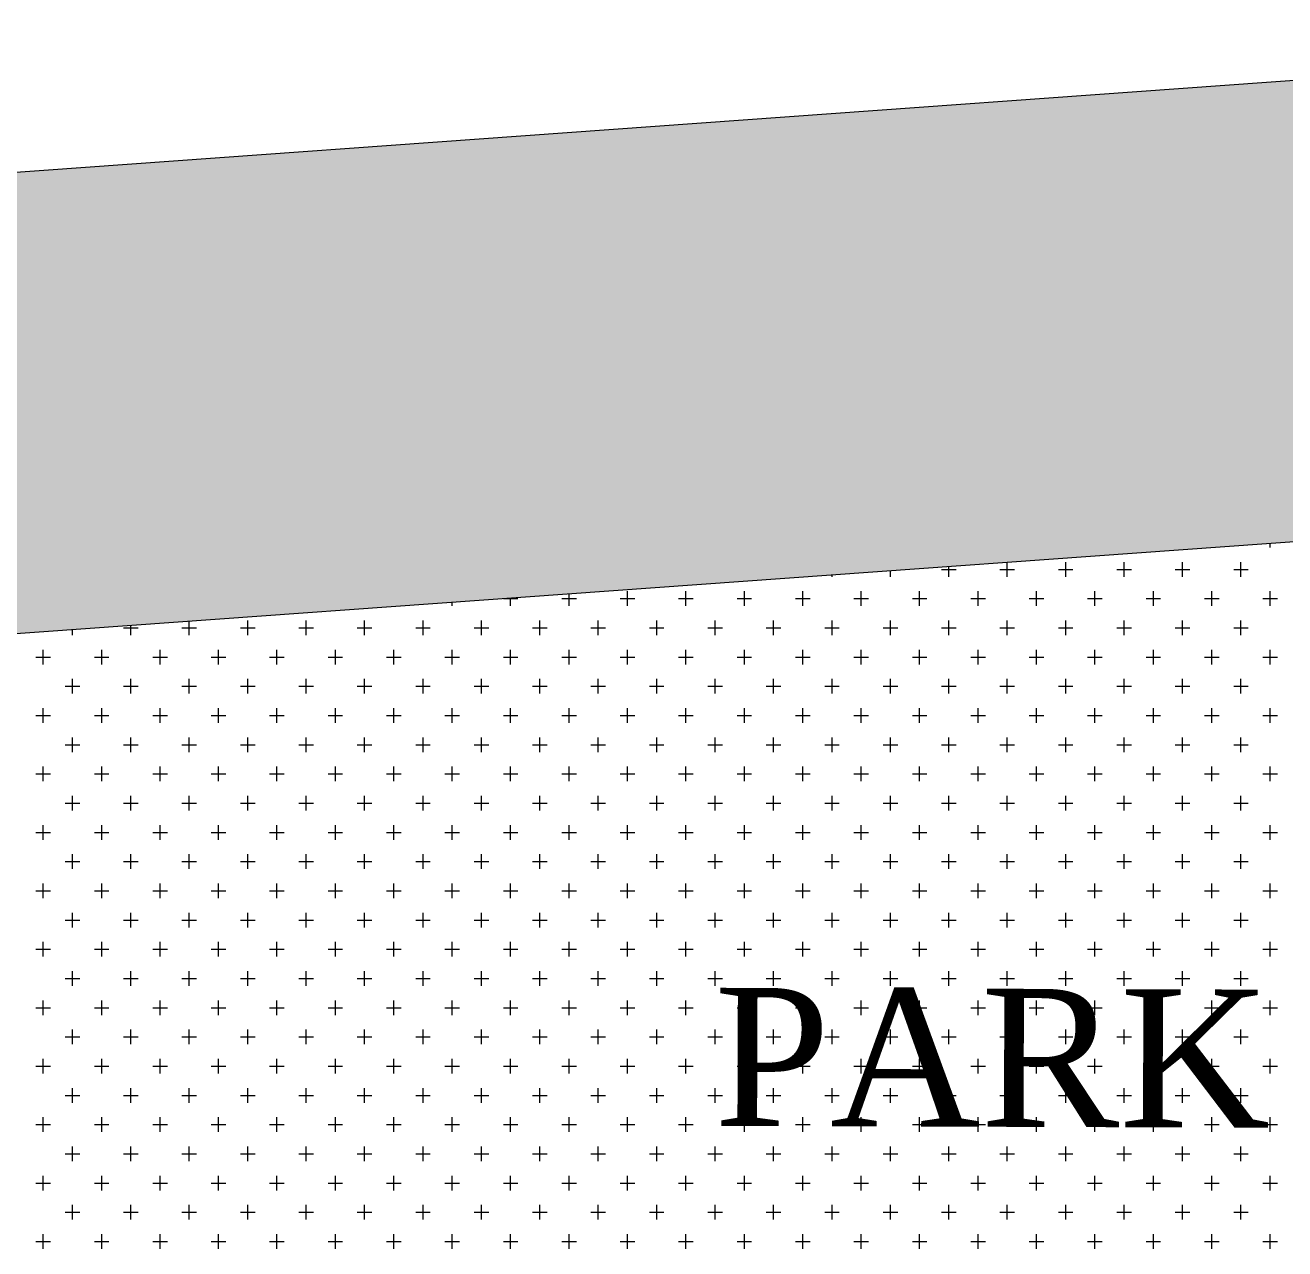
# Model space of a CAD drawing. Header units: metres. Extents: x 476631 to 477421, y 4483749 to 4484052.
# Drawn here: x 476880.32 to 476907.7, y 4483965.35 to 4483991.94 of the extents above; entities that cross this region are included whole.
import ezdxf

# ---------------------------------------------------------------- set-up
doc = ezdxf.new("R2010")
doc.units = ezdxf.units.M
for name, color, linetype, lineweight in [('M2', 1, 'Continuous', 25), ('PL_PARK', 97, 'Continuous', 0), ('serbest', 10, 'Continuous', 0), ('SM_SEMBOL', 18, 'Continuous', 0)]:
    doc.layers.add(name, color=color, linetype=linetype, lineweight=lineweight)
doc.styles.get("Standard").update_dxf_attribs({"font": 'TimesNewRoman.ttf'})

msp = doc.modelspace()

# ---------------------------------------------------------------- hatches: boundary and pattern name
at = {"layer": 'M2', "true_color": 0x636466}
h = msp.add_hatch(color=251, dxfattribs=at)
h.dxf.hatch_style = 1
h.paths.add_polyline_path([(476924.509, 4483991.935), (476872.495, 4483988.196), (476864.595, 4483987.628), (476861.765, 4483987.004), (476860.253, 4483986.28), (476859.233, 4483985.594), (476855.176, 4483982.488), (476865.312, 4483977.654), (476877.78, 4483978.55), (476925.226, 4483981.961)])

# ---------------------------------------------------------------- linework, layer by layer
at = {"layer": 'PL_PARK', "color": 3}
msp.add_line((476877.78, 4483978.55), (476925.226, 4483981.961), dxfattribs=at)
at = {"layer": 'PL_PARK', "color": 3, "linetype": 'Continuous'}
for p, q in [((476906.114, 4483980.586), (476906.114, 4483980.587)), ((476907.384, 4483980.586), (476907.384, 4483980.678)), ((476900.399, 4483979.951), (476900.399, 4483980.176)), ((476901.669, 4483979.951), (476901.669, 4483980.268)), ((476902.939, 4483979.951), (476902.939, 4483980.269)), ((476904.209, 4483979.951), (476904.209, 4483980.269)), ((476905.479, 4483979.951), (476905.479, 4483980.269)), ((476906.749, 4483979.951), (476906.749, 4483980.269)), ((476897.859, 4483979.951), (476897.859, 4483979.994)), ((476899.129, 4483979.951), (476899.129, 4483980.085)), ((476900.24, 4483980.11), (476900.557, 4483980.11)), ((476901.51, 4483980.11), (476901.827, 4483980.11)), ((476902.78, 4483980.11), (476903.097, 4483980.11)), ((476904.05, 4483980.11), (476904.367, 4483980.11)), ((476905.32, 4483980.11), (476905.637, 4483980.11)), ((476906.59, 4483980.11), (476906.907, 4483980.11)), ((476893.414, 4483979.316), (476893.414, 4483979.634)), ((476894.684, 4483979.316), (476894.684, 4483979.634)), ((476895.954, 4483979.316), (476895.954, 4483979.634)), ((476897.224, 4483979.316), (476897.224, 4483979.634)), ((476898.494, 4483979.316), (476898.494, 4483979.634)), ((476899.764, 4483979.316), (476899.764, 4483979.634)), ((476901.034, 4483979.316), (476901.034, 4483979.634)), ((476902.304, 4483979.316), (476902.304, 4483979.634)), ((476903.574, 4483979.316), (476903.574, 4483979.634)), ((476904.844, 4483979.316), (476904.844, 4483979.634)), ((476906.114, 4483979.316), (476906.114, 4483979.634)), ((476907.384, 4483979.316), (476907.384, 4483979.634)), ((476889.604, 4483979.316), (476889.604, 4483979.4)), ((476890.715, 4483979.475), (476891.032, 4483979.475)), ((476890.874, 4483979.316), (476890.874, 4483979.492)), ((476891.985, 4483979.475), (476892.302, 4483979.475)), ((476892.144, 4483979.316), (476892.144, 4483979.583)), ((476893.255, 4483979.475), (476893.572, 4483979.475)), ((476894.525, 4483979.475), (476894.842, 4483979.475)), ((476895.795, 4483979.475), (476896.112, 4483979.475)), ((476897.065, 4483979.475), (476897.382, 4483979.475)), ((476898.335, 4483979.475), (476898.652, 4483979.475)), ((476899.605, 4483979.475), (476899.922, 4483979.475)), ((476900.875, 4483979.475), (476901.192, 4483979.475)), ((476902.145, 4483979.475), (476902.462, 4483979.475)), ((476903.415, 4483979.475), (476903.732, 4483979.475)), ((476904.685, 4483979.475), (476905.002, 4483979.475)), ((476905.955, 4483979.475), (476906.272, 4483979.475)), ((476907.225, 4483979.475), (476907.542, 4483979.475)), ((476881.349, 4483978.681), (476881.349, 4483978.807)), ((476882.46, 4483978.84), (476882.777, 4483978.84)), ((476882.619, 4483978.681), (476882.619, 4483978.898)), ((476883.73, 4483978.84), (476884.047, 4483978.84)), ((476883.889, 4483978.681), (476883.889, 4483978.99)), ((476885, 4483978.84), (476885.317, 4483978.84)), ((476885.159, 4483978.681), (476885.159, 4483978.999)), ((476886.27, 4483978.84), (476886.587, 4483978.84)), ((476886.429, 4483978.681), (476886.429, 4483978.999)), ((476887.54, 4483978.84), (476887.857, 4483978.84)), ((476887.699, 4483978.681), (476887.699, 4483978.999)), ((476888.81, 4483978.84), (476889.127, 4483978.84)), ((476888.969, 4483978.681), (476888.969, 4483978.999)), ((476890.08, 4483978.84), (476890.397, 4483978.84)), ((476890.239, 4483978.681), (476890.239, 4483978.999)), ((476891.35, 4483978.84), (476891.667, 4483978.84)), ((476891.509, 4483978.681), (476891.509, 4483978.999)), ((476892.62, 4483978.84), (476892.937, 4483978.84)), ((476892.779, 4483978.681), (476892.779, 4483978.999)), ((476893.89, 4483978.84), (476894.207, 4483978.84)), ((476894.049, 4483978.681), (476894.049, 4483978.999)), ((476895.16, 4483978.84), (476895.477, 4483978.84)), ((476895.319, 4483978.681), (476895.319, 4483978.999)), ((476896.43, 4483978.84), (476896.747, 4483978.84)), ((476896.589, 4483978.681), (476896.589, 4483978.999)), ((476897.7, 4483978.84), (476898.017, 4483978.84)), ((476897.859, 4483978.681), (476897.859, 4483978.999)), ((476898.97, 4483978.84), (476899.287, 4483978.84)), ((476899.129, 4483978.681), (476899.129, 4483978.999)), ((476900.24, 4483978.84), (476900.557, 4483978.84)), ((476900.399, 4483978.681), (476900.399, 4483978.999)), ((476901.51, 4483978.84), (476901.827, 4483978.84)), ((476901.669, 4483978.681), (476901.669, 4483978.999)), ((476902.78, 4483978.84), (476903.097, 4483978.84)), ((476902.939, 4483978.681), (476902.939, 4483978.999)), ((476904.05, 4483978.84), (476904.367, 4483978.84)), ((476904.209, 4483978.681), (476904.209, 4483978.999)), ((476905.32, 4483978.84), (476905.637, 4483978.84)), ((476905.479, 4483978.681), (476905.479, 4483978.999)), ((476906.59, 4483978.84), (476906.907, 4483978.84)), ((476906.749, 4483978.681), (476906.749, 4483978.999)), ((476880.714, 4483978.046), (476880.714, 4483978.364)), ((476881.984, 4483978.046), (476881.984, 4483978.364)), ((476883.254, 4483978.046), (476883.254, 4483978.364)), ((476884.524, 4483978.046), (476884.524, 4483978.364)), ((476885.794, 4483978.046), (476885.794, 4483978.364)), ((476887.064, 4483978.046), (476887.064, 4483978.364)), ((476888.334, 4483978.046), (476888.334, 4483978.364)), ((476889.604, 4483978.046), (476889.604, 4483978.364)), ((476890.874, 4483978.046), (476890.874, 4483978.364)), ((476892.144, 4483978.046), (476892.144, 4483978.364)), ((476893.414, 4483978.046), (476893.414, 4483978.364)), ((476894.684, 4483978.046), (476894.684, 4483978.364)), ((476895.954, 4483978.046), (476895.954, 4483978.364)), ((476897.224, 4483978.046), (476897.224, 4483978.364)), ((476898.494, 4483978.046), (476898.494, 4483978.364)), ((476899.764, 4483978.046), (476899.764, 4483978.364)), ((476901.034, 4483978.046), (476901.034, 4483978.364)), ((476902.304, 4483978.046), (476902.304, 4483978.364)), ((476903.574, 4483978.046), (476903.574, 4483978.364)), ((476904.844, 4483978.046), (476904.844, 4483978.364)), ((476906.114, 4483978.046), (476906.114, 4483978.364)), ((476907.384, 4483978.046), (476907.384, 4483978.364)), ((476880.555, 4483978.205), (476880.872, 4483978.205)), ((476881.825, 4483978.205), (476882.142, 4483978.205)), ((476883.095, 4483978.205), (476883.412, 4483978.205)), ((476884.365, 4483978.205), (476884.682, 4483978.205)), ((476885.635, 4483978.205), (476885.952, 4483978.205)), ((476886.905, 4483978.205), (476887.222, 4483978.205)), ((476888.175, 4483978.205), (476888.492, 4483978.205)), ((476889.445, 4483978.205), (476889.763, 4483978.205)), ((476890.715, 4483978.205), (476891.032, 4483978.205)), ((476891.985, 4483978.205), (476892.302, 4483978.205)), ((476893.255, 4483978.205), (476893.572, 4483978.205)), ((476894.525, 4483978.205), (476894.842, 4483978.205)), ((476895.795, 4483978.205), (476896.112, 4483978.205)), ((476897.065, 4483978.205), (476897.382, 4483978.205)), ((476898.335, 4483978.205), (476898.652, 4483978.205)), ((476899.605, 4483978.205), (476899.922, 4483978.205)), ((476900.875, 4483978.205), (476901.192, 4483978.205)), ((476902.145, 4483978.205), (476902.462, 4483978.205)), ((476903.415, 4483978.205), (476903.732, 4483978.205)), ((476904.685, 4483978.205), (476905.002, 4483978.205)), ((476905.955, 4483978.205), (476906.272, 4483978.205)), ((476907.225, 4483978.205), (476907.542, 4483978.205)), ((476881.349, 4483977.411), (476881.349, 4483977.729)), ((476882.619, 4483977.411), (476882.619, 4483977.729)), ((476883.889, 4483977.411), (476883.889, 4483977.729)), ((476885.159, 4483977.411), (476885.159, 4483977.729)), ((476886.429, 4483977.411), (476886.429, 4483977.729)), ((476887.699, 4483977.411), (476887.699, 4483977.729)), ((476888.969, 4483977.411), (476888.969, 4483977.729)), ((476890.239, 4483977.411), (476890.239, 4483977.729)), ((476891.509, 4483977.411), (476891.509, 4483977.729)), ((476892.779, 4483977.411), (476892.779, 4483977.729)), ((476894.049, 4483977.411), (476894.049, 4483977.729)), ((476895.319, 4483977.411), (476895.319, 4483977.729)), ((476896.589, 4483977.411), (476896.589, 4483977.729)), ((476897.859, 4483977.411), (476897.859, 4483977.729)), ((476899.129, 4483977.411), (476899.129, 4483977.729)), ((476900.399, 4483977.411), (476900.399, 4483977.729)), ((476901.669, 4483977.411), (476901.669, 4483977.729)), ((476902.939, 4483977.411), (476902.939, 4483977.729)), ((476904.209, 4483977.411), (476904.209, 4483977.729)), ((476905.479, 4483977.411), (476905.479, 4483977.729)), ((476906.749, 4483977.411), (476906.749, 4483977.729)), ((476881.19, 4483977.57), (476881.507, 4483977.57)), ((476882.46, 4483977.57), (476882.777, 4483977.57)), ((476883.73, 4483977.57), (476884.047, 4483977.57)), ((476885, 4483977.57), (476885.317, 4483977.57)), ((476886.27, 4483977.57), (476886.587, 4483977.57)), ((476887.54, 4483977.57), (476887.857, 4483977.57)), ((476888.81, 4483977.57), (476889.127, 4483977.57)), ((476890.08, 4483977.57), (476890.397, 4483977.57)), ((476891.35, 4483977.57), (476891.667, 4483977.57)), ((476892.62, 4483977.57), (476892.937, 4483977.57)), ((476893.89, 4483977.57), (476894.207, 4483977.57)), ((476895.16, 4483977.57), (476895.477, 4483977.57)), ((476896.43, 4483977.57), (476896.747, 4483977.57)), ((476897.7, 4483977.57), (476898.017, 4483977.57)), ((476898.97, 4483977.57), (476899.287, 4483977.57)), ((476900.24, 4483977.57), (476900.557, 4483977.57)), ((476901.51, 4483977.57), (476901.827, 4483977.57)), ((476902.78, 4483977.57), (476903.097, 4483977.57)), ((476904.05, 4483977.57), (476904.367, 4483977.57)), ((476905.32, 4483977.57), (476905.637, 4483977.57)), ((476906.59, 4483977.57), (476906.907, 4483977.57)), ((476880.555, 4483976.935), (476880.872, 4483976.935)), ((476880.714, 4483976.776), (476880.714, 4483977.094)), ((476881.825, 4483976.935), (476882.142, 4483976.935)), ((476881.984, 4483976.776), (476881.984, 4483977.094)), ((476883.095, 4483976.935), (476883.412, 4483976.935)), ((476883.254, 4483976.776), (476883.254, 4483977.094)), ((476884.365, 4483976.935), (476884.682, 4483976.935)), ((476884.524, 4483976.776), (476884.524, 4483977.094)), ((476885.635, 4483976.935), (476885.952, 4483976.935)), ((476885.794, 4483976.776), (476885.794, 4483977.094)), ((476886.905, 4483976.935), (476887.222, 4483976.935)), ((476887.064, 4483976.776), (476887.064, 4483977.094)), ((476888.175, 4483976.935), (476888.492, 4483976.935)), ((476888.334, 4483976.776), (476888.334, 4483977.094)), ((476889.445, 4483976.935), (476889.763, 4483976.935)), ((476889.604, 4483976.776), (476889.604, 4483977.094)), ((476890.715, 4483976.935), (476891.032, 4483976.935)), ((476890.874, 4483976.776), (476890.874, 4483977.094)), ((476891.985, 4483976.935), (476892.302, 4483976.935)), ((476892.144, 4483976.776), (476892.144, 4483977.094)), ((476893.255, 4483976.935), (476893.572, 4483976.935)), ((476893.414, 4483976.776), (476893.414, 4483977.094)), ((476894.525, 4483976.935), (476894.842, 4483976.935)), ((476894.684, 4483976.776), (476894.684, 4483977.094)), ((476895.795, 4483976.935), (476896.112, 4483976.935)), ((476895.954, 4483976.776), (476895.954, 4483977.094)), ((476897.065, 4483976.935), (476897.382, 4483976.935)), ((476897.224, 4483976.776), (476897.224, 4483977.094)), ((476898.335, 4483976.935), (476898.652, 4483976.935)), ((476898.494, 4483976.776), (476898.494, 4483977.094)), ((476899.605, 4483976.935), (476899.922, 4483976.935)), ((476899.764, 4483976.776), (476899.764, 4483977.094)), ((476900.875, 4483976.935), (476901.192, 4483976.935)), ((476901.034, 4483976.776), (476901.034, 4483977.094)), ((476902.145, 4483976.935), (476902.462, 4483976.935)), ((476902.304, 4483976.776), (476902.304, 4483977.094)), ((476903.415, 4483976.935), (476903.732, 4483976.935)), ((476903.574, 4483976.776), (476903.574, 4483977.094)), ((476904.685, 4483976.935), (476905.002, 4483976.935)), ((476904.844, 4483976.776), (476904.844, 4483977.094)), ((476905.955, 4483976.935), (476906.272, 4483976.935)), ((476906.114, 4483976.776), (476906.114, 4483977.094)), ((476907.225, 4483976.935), (476907.542, 4483976.935)), ((476907.384, 4483976.776), (476907.384, 4483977.094)), ((476881.349, 4483976.141), (476881.349, 4483976.459)), ((476882.619, 4483976.141), (476882.619, 4483976.459)), ((476883.889, 4483976.141), (476883.889, 4483976.459)), ((476885.159, 4483976.141), (476885.159, 4483976.459)), ((476886.429, 4483976.141), (476886.429, 4483976.459)), ((476887.699, 4483976.141), (476887.699, 4483976.459)), ((476888.969, 4483976.141), (476888.969, 4483976.459)), ((476890.239, 4483976.141), (476890.239, 4483976.459)), ((476891.509, 4483976.141), (476891.509, 4483976.459)), ((476892.779, 4483976.141), (476892.779, 4483976.459)), ((476894.049, 4483976.141), (476894.049, 4483976.459)), ((476895.319, 4483976.141), (476895.319, 4483976.459)), ((476896.589, 4483976.141), (476896.589, 4483976.459)), ((476897.859, 4483976.141), (476897.859, 4483976.459)), ((476899.129, 4483976.141), (476899.129, 4483976.459)), ((476900.399, 4483976.141), (476900.399, 4483976.459)), ((476901.669, 4483976.141), (476901.669, 4483976.459)), ((476902.939, 4483976.141), (476902.939, 4483976.459)), ((476904.209, 4483976.141), (476904.209, 4483976.459)), ((476905.479, 4483976.141), (476905.479, 4483976.459)), ((476906.749, 4483976.141), (476906.749, 4483976.459)), ((476881.19, 4483976.3), (476881.507, 4483976.3)), ((476882.46, 4483976.3), (476882.777, 4483976.3)), ((476883.73, 4483976.3), (476884.047, 4483976.3)), ((476885, 4483976.3), (476885.317, 4483976.3)), ((476886.27, 4483976.3), (476886.587, 4483976.3)), ((476887.54, 4483976.3), (476887.857, 4483976.3)), ((476888.81, 4483976.3), (476889.127, 4483976.3)), ((476890.08, 4483976.3), (476890.397, 4483976.3)), ((476891.35, 4483976.3), (476891.667, 4483976.3)), ((476892.62, 4483976.3), (476892.937, 4483976.3)), ((476893.89, 4483976.3), (476894.207, 4483976.3)), ((476895.16, 4483976.3), (476895.477, 4483976.3)), ((476896.43, 4483976.3), (476896.747, 4483976.3)), ((476897.7, 4483976.3), (476898.017, 4483976.3)), ((476898.97, 4483976.3), (476899.287, 4483976.3)), ((476900.24, 4483976.3), (476900.557, 4483976.3)), ((476901.51, 4483976.3), (476901.827, 4483976.3)), ((476902.78, 4483976.3), (476903.097, 4483976.3)), ((476904.05, 4483976.3), (476904.367, 4483976.3)), ((476905.32, 4483976.3), (476905.637, 4483976.3)), ((476906.59, 4483976.3), (476906.907, 4483976.3)), ((476880.714, 4483975.506), (476880.714, 4483975.824)), ((476881.984, 4483975.506), (476881.984, 4483975.824)), ((476883.254, 4483975.506), (476883.254, 4483975.824)), ((476884.524, 4483975.506), (476884.524, 4483975.824)), ((476885.794, 4483975.506), (476885.794, 4483975.824)), ((476887.064, 4483975.506), (476887.064, 4483975.824)), ((476888.334, 4483975.506), (476888.334, 4483975.824)), ((476889.604, 4483975.506), (476889.604, 4483975.824)), ((476890.874, 4483975.506), (476890.874, 4483975.824)), ((476892.144, 4483975.506), (476892.144, 4483975.824)), ((476893.414, 4483975.506), (476893.414, 4483975.824)), ((476894.684, 4483975.506), (476894.684, 4483975.824)), ((476895.954, 4483975.506), (476895.954, 4483975.824)), ((476897.224, 4483975.506), (476897.224, 4483975.824)), ((476898.494, 4483975.506), (476898.494, 4483975.824)), ((476899.764, 4483975.506), (476899.764, 4483975.824)), ((476901.034, 4483975.506), (476901.034, 4483975.824)), ((476902.304, 4483975.506), (476902.304, 4483975.824)), ((476903.574, 4483975.506), (476903.574, 4483975.824)), ((476904.844, 4483975.506), (476904.844, 4483975.824)), ((476906.114, 4483975.506), (476906.114, 4483975.824)), ((476907.384, 4483975.506), (476907.384, 4483975.824)), ((476880.555, 4483975.665), (476880.872, 4483975.665)), ((476881.825, 4483975.665), (476882.142, 4483975.665)), ((476883.095, 4483975.665), (476883.412, 4483975.665)), ((476884.365, 4483975.665), (476884.682, 4483975.665)), ((476885.635, 4483975.665), (476885.952, 4483975.665)), ((476886.905, 4483975.665), (476887.222, 4483975.665)), ((476888.175, 4483975.665), (476888.492, 4483975.665)), ((476889.445, 4483975.665), (476889.763, 4483975.665)), ((476890.715, 4483975.665), (476891.032, 4483975.665)), ((476891.985, 4483975.665), (476892.302, 4483975.665)), ((476893.255, 4483975.665), (476893.572, 4483975.665)), ((476894.525, 4483975.665), (476894.842, 4483975.665)), ((476895.795, 4483975.665), (476896.112, 4483975.665)), ((476897.065, 4483975.665), (476897.382, 4483975.665)), ((476898.335, 4483975.665), (476898.652, 4483975.665)), ((476899.605, 4483975.665), (476899.922, 4483975.665)), ((476900.875, 4483975.665), (476901.192, 4483975.665)), ((476902.145, 4483975.665), (476902.462, 4483975.665)), ((476903.415, 4483975.665), (476903.732, 4483975.665)), ((476904.685, 4483975.665), (476905.002, 4483975.665)), ((476905.955, 4483975.665), (476906.272, 4483975.665)), ((476907.225, 4483975.665), (476907.542, 4483975.665)), ((476881.19, 4483975.03), (476881.507, 4483975.03)), ((476881.349, 4483974.871), (476881.349, 4483975.189)), ((476882.46, 4483975.03), (476882.777, 4483975.03)), ((476882.619, 4483974.871), (476882.619, 4483975.189)), ((476883.73, 4483975.03), (476884.047, 4483975.03)), ((476883.889, 4483974.871), (476883.889, 4483975.189)), ((476885, 4483975.03), (476885.317, 4483975.03)), ((476885.159, 4483974.871), (476885.159, 4483975.189)), ((476886.27, 4483975.03), (476886.587, 4483975.03)), ((476886.429, 4483974.871), (476886.429, 4483975.189)), ((476887.54, 4483975.03), (476887.857, 4483975.03)), ((476887.699, 4483974.871), (476887.699, 4483975.189)), ((476888.81, 4483975.03), (476889.127, 4483975.03)), ((476888.969, 4483974.871), (476888.969, 4483975.189)), ((476890.08, 4483975.03), (476890.397, 4483975.03)), ((476890.239, 4483974.871), (476890.239, 4483975.189)), ((476891.35, 4483975.03), (476891.667, 4483975.03)), ((476891.509, 4483974.871), (476891.509, 4483975.189)), ((476892.62, 4483975.03), (476892.937, 4483975.03)), ((476892.779, 4483974.871), (476892.779, 4483975.189)), ((476893.89, 4483975.03), (476894.207, 4483975.03)), ((476894.049, 4483974.871), (476894.049, 4483975.189)), ((476895.16, 4483975.03), (476895.477, 4483975.03)), ((476895.319, 4483974.871), (476895.319, 4483975.189)), ((476896.43, 4483975.03), (476896.747, 4483975.03)), ((476896.589, 4483974.871), (476896.589, 4483975.189)), ((476897.7, 4483975.03), (476898.017, 4483975.03)), ((476897.859, 4483974.871), (476897.859, 4483975.189)), ((476898.97, 4483975.03), (476899.287, 4483975.03)), ((476899.129, 4483974.871), (476899.129, 4483975.189)), ((476900.24, 4483975.03), (476900.557, 4483975.03)), ((476900.399, 4483974.871), (476900.399, 4483975.189)), ((476901.51, 4483975.03), (476901.827, 4483975.03)), ((476901.669, 4483974.871), (476901.669, 4483975.189)), ((476902.78, 4483975.03), (476903.097, 4483975.03)), ((476902.939, 4483974.871), (476902.939, 4483975.189)), ((476904.05, 4483975.03), (476904.367, 4483975.03)), ((476904.209, 4483974.871), (476904.209, 4483975.189)), ((476905.32, 4483975.03), (476905.637, 4483975.03)), ((476905.479, 4483974.871), (476905.479, 4483975.189)), ((476906.59, 4483975.03), (476906.907, 4483975.03)), ((476906.749, 4483974.871), (476906.749, 4483975.189)), ((476880.555, 4483974.395), (476880.872, 4483974.395)), ((476880.714, 4483974.236), (476880.714, 4483974.554)), ((476881.825, 4483974.395), (476882.142, 4483974.395)), ((476881.984, 4483974.236), (476881.984, 4483974.554)), ((476883.095, 4483974.395), (476883.412, 4483974.395)), ((476883.254, 4483974.236), (476883.254, 4483974.554)), ((476884.365, 4483974.395), (476884.682, 4483974.395)), ((476884.524, 4483974.236), (476884.524, 4483974.554)), ((476885.635, 4483974.395), (476885.952, 4483974.395)), ((476885.794, 4483974.236), (476885.794, 4483974.554)), ((476886.905, 4483974.395), (476887.222, 4483974.395)), ((476887.064, 4483974.236), (476887.064, 4483974.554)), ((476888.175, 4483974.395), (476888.492, 4483974.395)), ((476888.334, 4483974.236), (476888.334, 4483974.554)), ((476889.445, 4483974.395), (476889.763, 4483974.395)), ((476889.604, 4483974.236), (476889.604, 4483974.554)), ((476890.715, 4483974.395), (476891.032, 4483974.395)), ((476890.874, 4483974.236), (476890.874, 4483974.554)), ((476891.985, 4483974.395), (476892.302, 4483974.395)), ((476892.144, 4483974.236), (476892.144, 4483974.554)), ((476893.255, 4483974.395), (476893.572, 4483974.395)), ((476893.414, 4483974.236), (476893.414, 4483974.554)), ((476894.525, 4483974.395), (476894.842, 4483974.395)), ((476894.684, 4483974.236), (476894.684, 4483974.554)), ((476895.795, 4483974.395), (476896.112, 4483974.395)), ((476895.954, 4483974.236), (476895.954, 4483974.554)), ((476897.065, 4483974.395), (476897.382, 4483974.395)), ((476897.224, 4483974.236), (476897.224, 4483974.554)), ((476898.335, 4483974.395), (476898.652, 4483974.395)), ((476898.494, 4483974.236), (476898.494, 4483974.554)), ((476899.605, 4483974.395), (476899.922, 4483974.395)), ((476899.764, 4483974.236), (476899.764, 4483974.554)), ((476900.875, 4483974.395), (476901.192, 4483974.395)), ((476901.034, 4483974.236), (476901.034, 4483974.554)), ((476902.145, 4483974.395), (476902.462, 4483974.395)), ((476902.304, 4483974.236), (476902.304, 4483974.554)), ((476903.415, 4483974.395), (476903.732, 4483974.395)), ((476903.574, 4483974.236), (476903.574, 4483974.554)), ((476904.685, 4483974.395), (476905.002, 4483974.395)), ((476904.844, 4483974.236), (476904.844, 4483974.554)), ((476905.955, 4483974.395), (476906.272, 4483974.395)), ((476906.114, 4483974.236), (476906.114, 4483974.554)), ((476907.225, 4483974.395), (476907.542, 4483974.395)), ((476907.384, 4483974.236), (476907.384, 4483974.554)), ((476881.349, 4483973.601), (476881.349, 4483973.919)), ((476882.619, 4483973.601), (476882.619, 4483973.919)), ((476883.889, 4483973.601), (476883.889, 4483973.919)), ((476885.159, 4483973.601), (476885.159, 4483973.919)), ((476886.429, 4483973.601), (476886.429, 4483973.919)), ((476887.699, 4483973.601), (476887.699, 4483973.919)), ((476888.969, 4483973.601), (476888.969, 4483973.919)), ((476890.239, 4483973.601), (476890.239, 4483973.919)), ((476891.509, 4483973.601), (476891.509, 4483973.919)), ((476892.779, 4483973.601), (476892.779, 4483973.919)), ((476894.049, 4483973.601), (476894.049, 4483973.919)), ((476895.319, 4483973.601), (476895.319, 4483973.919)), ((476896.589, 4483973.601), (476896.589, 4483973.919)), ((476897.859, 4483973.601), (476897.859, 4483973.919)), ((476899.129, 4483973.601), (476899.129, 4483973.919)), ((476900.399, 4483973.601), (476900.399, 4483973.919)), ((476901.669, 4483973.601), (476901.669, 4483973.919)), ((476902.939, 4483973.601), (476902.939, 4483973.919)), ((476904.209, 4483973.601), (476904.209, 4483973.919)), ((476905.479, 4483973.601), (476905.479, 4483973.919)), ((476906.749, 4483973.601), (476906.749, 4483973.919)), ((476881.19, 4483973.76), (476881.507, 4483973.76)), ((476882.46, 4483973.76), (476882.777, 4483973.76)), ((476883.73, 4483973.76), (476884.047, 4483973.76)), ((476885, 4483973.76), (476885.317, 4483973.76)), ((476886.27, 4483973.76), (476886.587, 4483973.76)), ((476887.54, 4483973.76), (476887.857, 4483973.76)), ((476888.81, 4483973.76), (476889.127, 4483973.76)), ((476890.08, 4483973.76), (476890.397, 4483973.76)), ((476891.35, 4483973.76), (476891.667, 4483973.76)), ((476892.62, 4483973.76), (476892.937, 4483973.76)), ((476893.89, 4483973.76), (476894.207, 4483973.76)), ((476895.16, 4483973.76), (476895.477, 4483973.76)), ((476896.43, 4483973.76), (476896.747, 4483973.76)), ((476897.7, 4483973.76), (476898.017, 4483973.76)), ((476898.97, 4483973.76), (476899.287, 4483973.76)), ((476900.24, 4483973.76), (476900.557, 4483973.76)), ((476901.51, 4483973.76), (476901.827, 4483973.76)), ((476902.78, 4483973.76), (476903.097, 4483973.76)), ((476904.05, 4483973.76), (476904.367, 4483973.76)), ((476905.32, 4483973.76), (476905.637, 4483973.76)), ((476906.59, 4483973.76), (476906.907, 4483973.76)), ((476880.555, 4483973.125), (476880.872, 4483973.125)), ((476880.714, 4483972.966), (476880.714, 4483973.284)), ((476881.825, 4483973.125), (476882.142, 4483973.125)), ((476881.984, 4483972.966), (476881.984, 4483973.284)), ((476883.095, 4483973.125), (476883.412, 4483973.125)), ((476883.254, 4483972.966), (476883.254, 4483973.284)), ((476884.365, 4483973.125), (476884.682, 4483973.125)), ((476884.524, 4483972.966), (476884.524, 4483973.284)), ((476885.635, 4483973.125), (476885.952, 4483973.125)), ((476885.794, 4483972.966), (476885.794, 4483973.284)), ((476886.905, 4483973.125), (476887.222, 4483973.125)), ((476887.064, 4483972.966), (476887.064, 4483973.284)), ((476888.175, 4483973.125), (476888.492, 4483973.125)), ((476888.334, 4483972.966), (476888.334, 4483973.284)), ((476889.445, 4483973.125), (476889.763, 4483973.125)), ((476889.604, 4483972.966), (476889.604, 4483973.284)), ((476890.715, 4483973.125), (476891.032, 4483973.125)), ((476890.874, 4483972.966), (476890.874, 4483973.284)), ((476891.985, 4483973.125), (476892.302, 4483973.125)), ((476892.144, 4483972.966), (476892.144, 4483973.284)), ((476893.255, 4483973.125), (476893.572, 4483973.125)), ((476893.414, 4483972.966), (476893.414, 4483973.284)), ((476894.525, 4483973.125), (476894.842, 4483973.125)), ((476894.684, 4483972.966), (476894.684, 4483973.284)), ((476895.795, 4483973.125), (476896.112, 4483973.125)), ((476895.954, 4483972.966), (476895.954, 4483973.284)), ((476897.065, 4483973.125), (476897.382, 4483973.125)), ((476897.224, 4483972.966), (476897.224, 4483973.284)), ((476898.335, 4483973.125), (476898.652, 4483973.125)), ((476898.494, 4483972.966), (476898.494, 4483973.284)), ((476899.605, 4483973.125), (476899.922, 4483973.125)), ((476899.764, 4483972.966), (476899.764, 4483973.284)), ((476900.875, 4483973.125), (476901.192, 4483973.125)), ((476901.034, 4483972.966), (476901.034, 4483973.284)), ((476902.145, 4483973.125), (476902.462, 4483973.125)), ((476902.304, 4483972.966), (476902.304, 4483973.284)), ((476903.415, 4483973.125), (476903.732, 4483973.125)), ((476903.574, 4483972.966), (476903.574, 4483973.284)), ((476904.685, 4483973.125), (476905.002, 4483973.125)), ((476904.844, 4483972.966), (476904.844, 4483973.284)), ((476905.955, 4483973.125), (476906.272, 4483973.125)), ((476906.114, 4483972.966), (476906.114, 4483973.284)), ((476907.225, 4483973.125), (476907.542, 4483973.125)), ((476907.384, 4483972.966), (476907.384, 4483973.284)), ((476881.19, 4483972.49), (476881.507, 4483972.49)), ((476881.349, 4483972.331), (476881.349, 4483972.649)), ((476882.46, 4483972.49), (476882.777, 4483972.49)), ((476882.619, 4483972.331), (476882.619, 4483972.649)), ((476883.73, 4483972.49), (476884.047, 4483972.49)), ((476883.889, 4483972.331), (476883.889, 4483972.649)), ((476885, 4483972.49), (476885.317, 4483972.49)), ((476885.159, 4483972.331), (476885.159, 4483972.649)), ((476886.27, 4483972.49), (476886.587, 4483972.49)), ((476886.429, 4483972.331), (476886.429, 4483972.649)), ((476887.54, 4483972.49), (476887.857, 4483972.49)), ((476887.699, 4483972.331), (476887.699, 4483972.649)), ((476888.81, 4483972.49), (476889.127, 4483972.49)), ((476888.969, 4483972.331), (476888.969, 4483972.649)), ((476890.08, 4483972.49), (476890.397, 4483972.49)), ((476890.239, 4483972.331), (476890.239, 4483972.649)), ((476891.35, 4483972.49), (476891.667, 4483972.49)), ((476891.509, 4483972.331), (476891.509, 4483972.649)), ((476892.62, 4483972.49), (476892.937, 4483972.49)), ((476892.779, 4483972.331), (476892.779, 4483972.649)), ((476893.89, 4483972.49), (476894.207, 4483972.49)), ((476894.049, 4483972.331), (476894.049, 4483972.649)), ((476895.16, 4483972.49), (476895.477, 4483972.49)), ((476895.319, 4483972.331), (476895.319, 4483972.649)), ((476896.43, 4483972.49), (476896.747, 4483972.49)), ((476896.589, 4483972.331), (476896.589, 4483972.649)), ((476897.7, 4483972.49), (476898.017, 4483972.49)), ((476897.859, 4483972.331), (476897.859, 4483972.649)), ((476898.97, 4483972.49), (476899.287, 4483972.49)), ((476899.129, 4483972.331), (476899.129, 4483972.649)), ((476900.24, 4483972.49), (476900.557, 4483972.49)), ((476900.399, 4483972.331), (476900.399, 4483972.649)), ((476901.51, 4483972.49), (476901.827, 4483972.49)), ((476901.669, 4483972.331), (476901.669, 4483972.649)), ((476902.78, 4483972.49), (476903.097, 4483972.49)), ((476902.939, 4483972.331), (476902.939, 4483972.649)), ((476904.05, 4483972.49), (476904.367, 4483972.49)), ((476904.209, 4483972.331), (476904.209, 4483972.649)), ((476905.32, 4483972.49), (476905.637, 4483972.49)), ((476905.479, 4483972.331), (476905.479, 4483972.649)), ((476906.59, 4483972.49), (476906.907, 4483972.49)), ((476906.749, 4483972.331), (476906.749, 4483972.649)), ((476880.714, 4483971.696), (476880.714, 4483972.014)), ((476881.984, 4483971.696), (476881.984, 4483972.014)), ((476883.254, 4483971.696), (476883.254, 4483972.014)), ((476884.524, 4483971.696), (476884.524, 4483972.014)), ((476885.794, 4483971.696), (476885.794, 4483972.014)), ((476887.064, 4483971.696), (476887.064, 4483972.014)), ((476888.334, 4483971.696), (476888.334, 4483972.014)), ((476889.604, 4483971.696), (476889.604, 4483972.014)), ((476890.874, 4483971.696), (476890.874, 4483972.014)), ((476892.144, 4483971.696), (476892.144, 4483972.014)), ((476893.414, 4483971.696), (476893.414, 4483972.014)), ((476894.684, 4483971.696), (476894.684, 4483972.014)), ((476895.954, 4483971.696), (476895.954, 4483972.014)), ((476897.224, 4483971.696), (476897.224, 4483972.014)), ((476898.494, 4483971.696), (476898.494, 4483972.014)), ((476899.764, 4483971.696), (476899.764, 4483972.014)), ((476901.034, 4483971.696), (476901.034, 4483972.014)), ((476902.304, 4483971.696), (476902.304, 4483972.014)), ((476903.574, 4483971.696), (476903.574, 4483972.014)), ((476904.844, 4483971.696), (476904.844, 4483972.014)), ((476906.114, 4483971.696), (476906.114, 4483972.014)), ((476907.384, 4483971.696), (476907.384, 4483972.014)), ((476880.555, 4483971.855), (476880.872, 4483971.855)), ((476881.825, 4483971.855), (476882.142, 4483971.855)), ((476883.095, 4483971.855), (476883.412, 4483971.855)), ((476884.365, 4483971.855), (476884.682, 4483971.855)), ((476885.635, 4483971.855), (476885.952, 4483971.855)), ((476886.905, 4483971.855), (476887.222, 4483971.855)), ((476888.175, 4483971.855), (476888.492, 4483971.855)), ((476889.445, 4483971.855), (476889.763, 4483971.855)), ((476890.715, 4483971.855), (476891.032, 4483971.855)), ((476891.985, 4483971.855), (476892.302, 4483971.855)), ((476893.255, 4483971.855), (476893.572, 4483971.855)), ((476894.525, 4483971.855), (476894.842, 4483971.855)), ((476895.795, 4483971.855), (476896.112, 4483971.855)), ((476897.065, 4483971.855), (476897.382, 4483971.855)), ((476898.335, 4483971.855), (476898.652, 4483971.855)), ((476899.605, 4483971.855), (476899.922, 4483971.855)), ((476900.875, 4483971.855), (476901.192, 4483971.855)), ((476902.145, 4483971.855), (476902.462, 4483971.855)), ((476903.415, 4483971.855), (476903.732, 4483971.855)), ((476904.685, 4483971.855), (476905.002, 4483971.855)), ((476905.955, 4483971.855), (476906.272, 4483971.855)), ((476907.225, 4483971.855), (476907.542, 4483971.855)), ((476881.349, 4483971.061), (476881.349, 4483971.379)), ((476882.619, 4483971.061), (476882.619, 4483971.379)), ((476883.889, 4483971.061), (476883.889, 4483971.379)), ((476885.159, 4483971.061), (476885.159, 4483971.379)), ((476886.429, 4483971.061), (476886.429, 4483971.379)), ((476887.699, 4483971.061), (476887.699, 4483971.379)), ((476888.969, 4483971.061), (476888.969, 4483971.379)), ((476890.239, 4483971.061), (476890.239, 4483971.379)), ((476891.509, 4483971.061), (476891.509, 4483971.379)), ((476892.779, 4483971.061), (476892.779, 4483971.379)), ((476894.049, 4483971.061), (476894.049, 4483971.379)), ((476895.319, 4483971.061), (476895.319, 4483971.379)), ((476896.589, 4483971.061), (476896.589, 4483971.379)), ((476897.859, 4483971.061), (476897.859, 4483971.379)), ((476899.129, 4483971.061), (476899.129, 4483971.379)), ((476900.399, 4483971.061), (476900.399, 4483971.379)), ((476901.669, 4483971.061), (476901.669, 4483971.379)), ((476902.939, 4483971.061), (476902.939, 4483971.379)), ((476904.209, 4483971.061), (476904.209, 4483971.379)), ((476905.479, 4483971.061), (476905.479, 4483971.379)), ((476906.749, 4483971.061), (476906.749, 4483971.379)), ((476881.19, 4483971.22), (476881.507, 4483971.22)), ((476882.46, 4483971.22), (476882.777, 4483971.22)), ((476883.73, 4483971.22), (476884.047, 4483971.22)), ((476885, 4483971.22), (476885.317, 4483971.22)), ((476886.27, 4483971.22), (476886.587, 4483971.22)), ((476887.54, 4483971.22), (476887.857, 4483971.22)), ((476888.81, 4483971.22), (476889.127, 4483971.22)), ((476890.08, 4483971.22), (476890.397, 4483971.22)), ((476891.35, 4483971.22), (476891.667, 4483971.22)), ((476892.62, 4483971.22), (476892.937, 4483971.22)), ((476893.89, 4483971.22), (476894.207, 4483971.22)), ((476895.16, 4483971.22), (476895.477, 4483971.22)), ((476896.43, 4483971.22), (476896.747, 4483971.22)), ((476897.7, 4483971.22), (476898.017, 4483971.22)), ((476898.97, 4483971.22), (476899.287, 4483971.22)), ((476900.24, 4483971.22), (476900.557, 4483971.22)), ((476901.51, 4483971.22), (476901.827, 4483971.22)), ((476902.78, 4483971.22), (476903.097, 4483971.22)), ((476904.05, 4483971.22), (476904.367, 4483971.22)), ((476905.32, 4483971.22), (476905.637, 4483971.22)), ((476906.59, 4483971.22), (476906.907, 4483971.22)), ((476880.555, 4483970.585), (476880.872, 4483970.585)), ((476880.714, 4483970.426), (476880.714, 4483970.744)), ((476881.825, 4483970.585), (476882.142, 4483970.585)), ((476881.984, 4483970.426), (476881.984, 4483970.744)), ((476883.095, 4483970.585), (476883.412, 4483970.585)), ((476883.254, 4483970.426), (476883.254, 4483970.744)), ((476884.365, 4483970.585), (476884.682, 4483970.585)), ((476884.524, 4483970.426), (476884.524, 4483970.744)), ((476885.635, 4483970.585), (476885.952, 4483970.585)), ((476885.794, 4483970.426), (476885.794, 4483970.744)), ((476886.905, 4483970.585), (476887.222, 4483970.585)), ((476887.064, 4483970.426), (476887.064, 4483970.744)), ((476888.175, 4483970.585), (476888.492, 4483970.585)), ((476888.334, 4483970.426), (476888.334, 4483970.744)), ((476889.445, 4483970.585), (476889.763, 4483970.585)), ((476889.604, 4483970.426), (476889.604, 4483970.744)), ((476890.715, 4483970.585), (476891.032, 4483970.585)), ((476890.874, 4483970.426), (476890.874, 4483970.744)), ((476891.985, 4483970.585), (476892.302, 4483970.585)), ((476892.144, 4483970.426), (476892.144, 4483970.744)), ((476893.255, 4483970.585), (476893.572, 4483970.585)), ((476893.414, 4483970.426), (476893.414, 4483970.744)), ((476894.525, 4483970.585), (476894.842, 4483970.585)), ((476894.684, 4483970.426), (476894.684, 4483970.744)), ((476895.795, 4483970.585), (476896.112, 4483970.585)), ((476895.954, 4483970.426), (476895.954, 4483970.744)), ((476897.065, 4483970.585), (476897.382, 4483970.585)), ((476897.224, 4483970.426), (476897.224, 4483970.744)), ((476898.335, 4483970.585), (476898.652, 4483970.585)), ((476898.494, 4483970.426), (476898.494, 4483970.744)), ((476899.605, 4483970.585), (476899.922, 4483970.585)), ((476899.764, 4483970.426), (476899.764, 4483970.744)), ((476900.875, 4483970.585), (476901.192, 4483970.585)), ((476901.034, 4483970.426), (476901.034, 4483970.744)), ((476902.145, 4483970.585), (476902.462, 4483970.585)), ((476902.304, 4483970.426), (476902.304, 4483970.744)), ((476903.415, 4483970.585), (476903.732, 4483970.585)), ((476903.574, 4483970.426), (476903.574, 4483970.744)), ((476904.685, 4483970.585), (476905.002, 4483970.585)), ((476904.844, 4483970.426), (476904.844, 4483970.744)), ((476905.955, 4483970.585), (476906.272, 4483970.585)), ((476906.114, 4483970.426), (476906.114, 4483970.744)), ((476907.225, 4483970.585), (476907.542, 4483970.585)), ((476907.384, 4483970.426), (476907.384, 4483970.744)), ((476881.349, 4483969.791), (476881.349, 4483970.109)), ((476882.619, 4483969.791), (476882.619, 4483970.109)), ((476883.889, 4483969.791), (476883.889, 4483970.109)), ((476885.159, 4483969.791), (476885.159, 4483970.109)), ((476886.429, 4483969.791), (476886.429, 4483970.109)), ((476887.699, 4483969.791), (476887.699, 4483970.109)), ((476888.969, 4483969.791), (476888.969, 4483970.109)), ((476890.239, 4483969.791), (476890.239, 4483970.109)), ((476891.509, 4483969.791), (476891.509, 4483970.109)), ((476892.779, 4483969.791), (476892.779, 4483970.109)), ((476894.049, 4483969.791), (476894.049, 4483970.109)), ((476895.319, 4483969.791), (476895.319, 4483970.109)), ((476896.589, 4483969.791), (476896.589, 4483970.109)), ((476897.859, 4483969.791), (476897.859, 4483970.109)), ((476899.129, 4483969.791), (476899.129, 4483970.109)), ((476900.399, 4483969.791), (476900.399, 4483970.109)), ((476901.669, 4483969.791), (476901.669, 4483970.109)), ((476902.939, 4483969.791), (476902.939, 4483970.109)), ((476904.209, 4483969.791), (476904.209, 4483970.109)), ((476905.479, 4483969.791), (476905.479, 4483970.109)), ((476906.749, 4483969.791), (476906.749, 4483970.109)), ((476881.19, 4483969.95), (476881.507, 4483969.95)), ((476882.46, 4483969.95), (476882.777, 4483969.95)), ((476883.73, 4483969.95), (476884.047, 4483969.95)), ((476885, 4483969.95), (476885.317, 4483969.95)), ((476886.27, 4483969.95), (476886.587, 4483969.95)), ((476887.54, 4483969.95), (476887.857, 4483969.95)), ((476888.81, 4483969.95), (476889.127, 4483969.95)), ((476890.08, 4483969.95), (476890.397, 4483969.95)), ((476891.35, 4483969.95), (476891.667, 4483969.95)), ((476892.62, 4483969.95), (476892.937, 4483969.95)), ((476893.89, 4483969.95), (476894.207, 4483969.95)), ((476895.16, 4483969.95), (476895.477, 4483969.95)), ((476896.43, 4483969.95), (476896.747, 4483969.95)), ((476897.7, 4483969.95), (476898.017, 4483969.95)), ((476898.97, 4483969.95), (476899.287, 4483969.95)), ((476900.24, 4483969.95), (476900.557, 4483969.95)), ((476901.51, 4483969.95), (476901.827, 4483969.95)), ((476902.78, 4483969.95), (476903.097, 4483969.95)), ((476904.05, 4483969.95), (476904.367, 4483969.95)), ((476905.32, 4483969.95), (476905.637, 4483969.95)), ((476906.59, 4483969.95), (476906.907, 4483969.95)), ((476880.714, 4483969.156), (476880.714, 4483969.474)), ((476881.984, 4483969.156), (476881.984, 4483969.474)), ((476883.254, 4483969.156), (476883.254, 4483969.474)), ((476884.524, 4483969.156), (476884.524, 4483969.474)), ((476885.794, 4483969.156), (476885.794, 4483969.474)), ((476887.064, 4483969.156), (476887.064, 4483969.474)), ((476888.334, 4483969.156), (476888.334, 4483969.474)), ((476889.604, 4483969.156), (476889.604, 4483969.474)), ((476890.874, 4483969.156), (476890.874, 4483969.474)), ((476892.144, 4483969.156), (476892.144, 4483969.474)), ((476893.414, 4483969.156), (476893.414, 4483969.474)), ((476894.684, 4483969.156), (476894.684, 4483969.474)), ((476895.954, 4483969.156), (476895.954, 4483969.474)), ((476897.224, 4483969.156), (476897.224, 4483969.474)), ((476898.494, 4483969.156), (476898.494, 4483969.474)), ((476899.764, 4483969.156), (476899.764, 4483969.474)), ((476901.034, 4483969.156), (476901.034, 4483969.474)), ((476902.304, 4483969.156), (476902.304, 4483969.474)), ((476903.574, 4483969.156), (476903.574, 4483969.474)), ((476904.844, 4483969.156), (476904.844, 4483969.474)), ((476906.114, 4483969.156), (476906.114, 4483969.474)), ((476907.384, 4483969.156), (476907.384, 4483969.474)), ((476880.555, 4483969.315), (476880.872, 4483969.315)), ((476881.825, 4483969.315), (476882.142, 4483969.315)), ((476883.095, 4483969.315), (476883.412, 4483969.315)), ((476884.365, 4483969.315), (476884.682, 4483969.315)), ((476885.635, 4483969.315), (476885.952, 4483969.315)), ((476886.905, 4483969.315), (476887.222, 4483969.315)), ((476888.175, 4483969.315), (476888.492, 4483969.315)), ((476889.445, 4483969.315), (476889.763, 4483969.315)), ((476890.715, 4483969.315), (476891.032, 4483969.315)), ((476891.985, 4483969.315), (476892.302, 4483969.315)), ((476893.255, 4483969.315), (476893.572, 4483969.315)), ((476894.525, 4483969.315), (476894.842, 4483969.315)), ((476895.795, 4483969.315), (476896.112, 4483969.315)), ((476897.065, 4483969.315), (476897.382, 4483969.315)), ((476898.335, 4483969.315), (476898.652, 4483969.315)), ((476899.605, 4483969.315), (476899.922, 4483969.315)), ((476900.875, 4483969.315), (476901.192, 4483969.315)), ((476902.145, 4483969.315), (476902.462, 4483969.315)), ((476903.415, 4483969.315), (476903.732, 4483969.315)), ((476904.685, 4483969.315), (476905.002, 4483969.315)), ((476905.955, 4483969.315), (476906.272, 4483969.315)), ((476907.225, 4483969.315), (476907.542, 4483969.315)), ((476881.19, 4483968.68), (476881.507, 4483968.68)), ((476881.349, 4483968.521), (476881.349, 4483968.839)), ((476882.46, 4483968.68), (476882.777, 4483968.68)), ((476882.619, 4483968.521), (476882.619, 4483968.839)), ((476883.73, 4483968.68), (476884.047, 4483968.68)), ((476883.889, 4483968.521), (476883.889, 4483968.839)), ((476885, 4483968.68), (476885.317, 4483968.68)), ((476885.159, 4483968.521), (476885.159, 4483968.839)), ((476886.27, 4483968.68), (476886.587, 4483968.68)), ((476886.429, 4483968.521), (476886.429, 4483968.839)), ((476887.54, 4483968.68), (476887.857, 4483968.68)), ((476887.699, 4483968.521), (476887.699, 4483968.839)), ((476888.81, 4483968.68), (476889.127, 4483968.68)), ((476888.969, 4483968.521), (476888.969, 4483968.839)), ((476890.08, 4483968.68), (476890.397, 4483968.68)), ((476890.239, 4483968.521), (476890.239, 4483968.839)), ((476891.35, 4483968.68), (476891.667, 4483968.68)), ((476891.509, 4483968.521), (476891.509, 4483968.839)), ((476892.62, 4483968.68), (476892.937, 4483968.68)), ((476892.779, 4483968.521), (476892.779, 4483968.839)), ((476893.89, 4483968.68), (476894.207, 4483968.68)), ((476894.049, 4483968.521), (476894.049, 4483968.839)), ((476895.16, 4483968.68), (476895.477, 4483968.68)), ((476895.319, 4483968.521), (476895.319, 4483968.839)), ((476896.43, 4483968.68), (476896.747, 4483968.68)), ((476896.589, 4483968.521), (476896.589, 4483968.839)), ((476897.7, 4483968.68), (476898.017, 4483968.68)), ((476897.859, 4483968.521), (476897.859, 4483968.839)), ((476898.97, 4483968.68), (476899.287, 4483968.68)), ((476899.129, 4483968.521), (476899.129, 4483968.839)), ((476900.24, 4483968.68), (476900.557, 4483968.68)), ((476900.399, 4483968.521), (476900.399, 4483968.839)), ((476901.51, 4483968.68), (476901.827, 4483968.68)), ((476901.669, 4483968.521), (476901.669, 4483968.839)), ((476902.78, 4483968.68), (476903.097, 4483968.68)), ((476902.939, 4483968.521), (476902.939, 4483968.839)), ((476904.05, 4483968.68), (476904.367, 4483968.68)), ((476904.209, 4483968.521), (476904.209, 4483968.839)), ((476905.32, 4483968.68), (476905.637, 4483968.68)), ((476905.479, 4483968.521), (476905.479, 4483968.839)), ((476906.59, 4483968.68), (476906.907, 4483968.68)), ((476906.749, 4483968.521), (476906.749, 4483968.839)), ((476880.714, 4483967.886), (476880.714, 4483968.204)), ((476881.984, 4483967.886), (476881.984, 4483968.204)), ((476883.254, 4483967.886), (476883.254, 4483968.204)), ((476884.524, 4483967.886), (476884.524, 4483968.204)), ((476885.794, 4483967.886), (476885.794, 4483968.204)), ((476887.064, 4483967.886), (476887.064, 4483968.204)), ((476888.334, 4483967.886), (476888.334, 4483968.204)), ((476889.604, 4483967.886), (476889.604, 4483968.204)), ((476890.874, 4483967.886), (476890.874, 4483968.204)), ((476892.144, 4483967.886), (476892.144, 4483968.204)), ((476893.414, 4483967.886), (476893.414, 4483968.204)), ((476894.684, 4483967.886), (476894.684, 4483968.204)), ((476895.954, 4483967.886), (476895.954, 4483968.204)), ((476897.224, 4483967.886), (476897.224, 4483968.204)), ((476898.494, 4483967.886), (476898.494, 4483968.204)), ((476899.764, 4483967.886), (476899.764, 4483968.204)), ((476901.034, 4483967.886), (476901.034, 4483968.204)), ((476902.304, 4483967.886), (476902.304, 4483968.204)), ((476903.574, 4483967.886), (476903.574, 4483968.204)), ((476904.844, 4483967.886), (476904.844, 4483968.204)), ((476906.114, 4483967.886), (476906.114, 4483968.204)), ((476907.384, 4483967.886), (476907.384, 4483968.204)), ((476880.555, 4483968.045), (476880.872, 4483968.045)), ((476881.825, 4483968.045), (476882.142, 4483968.045)), ((476883.095, 4483968.045), (476883.412, 4483968.045)), ((476884.365, 4483968.045), (476884.682, 4483968.045)), ((476885.635, 4483968.045), (476885.952, 4483968.045)), ((476886.905, 4483968.045), (476887.222, 4483968.045)), ((476888.175, 4483968.045), (476888.492, 4483968.045)), ((476889.445, 4483968.045), (476889.763, 4483968.045)), ((476890.715, 4483968.045), (476891.032, 4483968.045)), ((476891.985, 4483968.045), (476892.302, 4483968.045)), ((476893.255, 4483968.045), (476893.572, 4483968.045)), ((476894.525, 4483968.045), (476894.842, 4483968.045)), ((476895.795, 4483968.045), (476896.112, 4483968.045)), ((476897.065, 4483968.045), (476897.382, 4483968.045)), ((476898.335, 4483968.045), (476898.652, 4483968.045)), ((476899.605, 4483968.045), (476899.922, 4483968.045)), ((476900.875, 4483968.045), (476901.192, 4483968.045)), ((476902.145, 4483968.045), (476902.462, 4483968.045)), ((476903.415, 4483968.045), (476903.732, 4483968.045)), ((476904.685, 4483968.045), (476905.002, 4483968.045)), ((476905.955, 4483968.045), (476906.272, 4483968.045)), ((476907.225, 4483968.045), (476907.542, 4483968.045)), ((476881.349, 4483967.251), (476881.349, 4483967.569)), ((476882.619, 4483967.251), (476882.619, 4483967.569)), ((476883.889, 4483967.251), (476883.889, 4483967.569)), ((476885.159, 4483967.251), (476885.159, 4483967.569)), ((476886.429, 4483967.251), (476886.429, 4483967.569)), ((476887.699, 4483967.251), (476887.699, 4483967.569)), ((476888.969, 4483967.251), (476888.969, 4483967.569)), ((476890.239, 4483967.251), (476890.239, 4483967.569)), ((476891.509, 4483967.251), (476891.509, 4483967.569)), ((476892.779, 4483967.251), (476892.779, 4483967.569)), ((476894.049, 4483967.251), (476894.049, 4483967.569)), ((476895.319, 4483967.251), (476895.319, 4483967.569)), ((476896.589, 4483967.251), (476896.589, 4483967.569)), ((476897.859, 4483967.251), (476897.859, 4483967.569)), ((476899.129, 4483967.251), (476899.129, 4483967.569)), ((476900.399, 4483967.251), (476900.399, 4483967.569)), ((476901.669, 4483967.251), (476901.669, 4483967.569)), ((476902.939, 4483967.251), (476902.939, 4483967.569)), ((476904.209, 4483967.251), (476904.209, 4483967.569)), ((476905.479, 4483967.251), (476905.479, 4483967.569)), ((476906.749, 4483967.251), (476906.749, 4483967.569)), ((476881.19, 4483967.41), (476881.507, 4483967.41)), ((476882.46, 4483967.41), (476882.777, 4483967.41)), ((476883.73, 4483967.41), (476884.047, 4483967.41)), ((476885, 4483967.41), (476885.317, 4483967.41)), ((476886.27, 4483967.41), (476886.587, 4483967.41)), ((476887.54, 4483967.41), (476887.857, 4483967.41)), ((476888.81, 4483967.41), (476889.127, 4483967.41)), ((476890.08, 4483967.41), (476890.397, 4483967.41)), ((476891.35, 4483967.41), (476891.667, 4483967.41)), ((476892.62, 4483967.41), (476892.937, 4483967.41)), ((476893.89, 4483967.41), (476894.207, 4483967.41)), ((476895.16, 4483967.41), (476895.477, 4483967.41)), ((476896.43, 4483967.41), (476896.747, 4483967.41)), ((476897.7, 4483967.41), (476898.017, 4483967.41)), ((476898.97, 4483967.41), (476899.287, 4483967.41)), ((476900.24, 4483967.41), (476900.557, 4483967.41)), ((476901.51, 4483967.41), (476901.827, 4483967.41)), ((476902.78, 4483967.41), (476903.097, 4483967.41)), ((476904.05, 4483967.41), (476904.367, 4483967.41)), ((476905.32, 4483967.41), (476905.637, 4483967.41)), ((476906.59, 4483967.41), (476906.907, 4483967.41)), ((476880.555, 4483966.775), (476880.872, 4483966.775)), ((476880.714, 4483966.616), (476880.714, 4483966.934)), ((476881.825, 4483966.775), (476882.142, 4483966.775)), ((476881.984, 4483966.616), (476881.984, 4483966.934)), ((476883.095, 4483966.775), (476883.412, 4483966.775)), ((476883.254, 4483966.616), (476883.254, 4483966.934)), ((476884.365, 4483966.775), (476884.682, 4483966.775)), ((476884.524, 4483966.616), (476884.524, 4483966.934)), ((476885.635, 4483966.775), (476885.952, 4483966.775)), ((476885.794, 4483966.616), (476885.794, 4483966.934)), ((476886.905, 4483966.775), (476887.222, 4483966.775)), ((476887.064, 4483966.616), (476887.064, 4483966.934)), ((476888.175, 4483966.775), (476888.492, 4483966.775)), ((476888.334, 4483966.616), (476888.334, 4483966.934)), ((476889.445, 4483966.775), (476889.763, 4483966.775)), ((476889.604, 4483966.616), (476889.604, 4483966.934)), ((476890.715, 4483966.775), (476891.032, 4483966.775)), ((476890.874, 4483966.616), (476890.874, 4483966.934)), ((476891.985, 4483966.775), (476892.302, 4483966.775)), ((476892.144, 4483966.616), (476892.144, 4483966.934)), ((476893.255, 4483966.775), (476893.572, 4483966.775)), ((476893.414, 4483966.616), (476893.414, 4483966.934)), ((476894.525, 4483966.775), (476894.842, 4483966.775)), ((476894.684, 4483966.616), (476894.684, 4483966.934)), ((476895.795, 4483966.775), (476896.112, 4483966.775)), ((476895.954, 4483966.616), (476895.954, 4483966.934)), ((476897.065, 4483966.775), (476897.382, 4483966.775)), ((476897.224, 4483966.616), (476897.224, 4483966.934)), ((476898.335, 4483966.775), (476898.652, 4483966.775)), ((476898.494, 4483966.616), (476898.494, 4483966.934)), ((476899.605, 4483966.775), (476899.922, 4483966.775)), ((476899.764, 4483966.616), (476899.764, 4483966.934)), ((476900.875, 4483966.775), (476901.192, 4483966.775)), ((476901.034, 4483966.616), (476901.034, 4483966.934)), ((476902.145, 4483966.775), (476902.462, 4483966.775)), ((476902.304, 4483966.616), (476902.304, 4483966.934)), ((476903.415, 4483966.775), (476903.732, 4483966.775)), ((476903.574, 4483966.616), (476903.574, 4483966.934)), ((476904.685, 4483966.775), (476905.002, 4483966.775)), ((476904.844, 4483966.616), (476904.844, 4483966.934)), ((476905.955, 4483966.775), (476906.272, 4483966.775)), ((476906.114, 4483966.616), (476906.114, 4483966.934)), ((476907.225, 4483966.775), (476907.542, 4483966.775)), ((476907.384, 4483966.616), (476907.384, 4483966.934)), ((476881.349, 4483965.981), (476881.349, 4483966.299)), ((476882.619, 4483965.981), (476882.619, 4483966.299)), ((476883.889, 4483965.981), (476883.889, 4483966.299)), ((476885.159, 4483965.981), (476885.159, 4483966.299)), ((476886.429, 4483965.981), (476886.429, 4483966.299)), ((476887.699, 4483965.981), (476887.699, 4483966.299)), ((476888.969, 4483965.981), (476888.969, 4483966.299)), ((476890.239, 4483965.981), (476890.239, 4483966.299)), ((476891.509, 4483965.981), (476891.509, 4483966.299)), ((476892.779, 4483965.981), (476892.779, 4483966.299)), ((476894.049, 4483965.981), (476894.049, 4483966.299)), ((476895.319, 4483965.981), (476895.319, 4483966.299)), ((476896.589, 4483965.981), (476896.589, 4483966.299)), ((476897.859, 4483965.981), (476897.859, 4483966.299)), ((476899.129, 4483965.981), (476899.129, 4483966.299)), ((476900.399, 4483965.981), (476900.399, 4483966.299)), ((476901.669, 4483965.981), (476901.669, 4483966.299)), ((476902.939, 4483965.981), (476902.939, 4483966.299)), ((476904.209, 4483965.981), (476904.209, 4483966.299)), ((476905.479, 4483965.981), (476905.479, 4483966.299)), ((476906.749, 4483965.981), (476906.749, 4483966.299)), ((476881.19, 4483966.14), (476881.507, 4483966.14)), ((476882.46, 4483966.14), (476882.777, 4483966.14)), ((476883.73, 4483966.14), (476884.047, 4483966.14)), ((476885, 4483966.14), (476885.317, 4483966.14)), ((476886.27, 4483966.14), (476886.587, 4483966.14)), ((476887.54, 4483966.14), (476887.857, 4483966.14)), ((476888.81, 4483966.14), (476889.127, 4483966.14)), ((476890.08, 4483966.14), (476890.397, 4483966.14)), ((476891.35, 4483966.14), (476891.667, 4483966.14)), ((476892.62, 4483966.14), (476892.937, 4483966.14)), ((476893.89, 4483966.14), (476894.207, 4483966.14)), ((476895.16, 4483966.14), (476895.477, 4483966.14)), ((476896.43, 4483966.14), (476896.747, 4483966.14)), ((476897.7, 4483966.14), (476898.017, 4483966.14)), ((476898.97, 4483966.14), (476899.287, 4483966.14)), ((476900.24, 4483966.14), (476900.557, 4483966.14)), ((476901.51, 4483966.14), (476901.827, 4483966.14)), ((476902.78, 4483966.14), (476903.097, 4483966.14)), ((476904.05, 4483966.14), (476904.367, 4483966.14)), ((476905.32, 4483966.14), (476905.637, 4483966.14)), ((476906.59, 4483966.14), (476906.907, 4483966.14)), ((476880.714, 4483965.346), (476880.714, 4483965.664)), ((476881.984, 4483965.346), (476881.984, 4483965.664)), ((476883.254, 4483965.346), (476883.254, 4483965.664)), ((476884.524, 4483965.346), (476884.524, 4483965.664)), ((476885.794, 4483965.346), (476885.794, 4483965.664)), ((476887.064, 4483965.346), (476887.064, 4483965.664)), ((476888.334, 4483965.346), (476888.334, 4483965.664)), ((476889.604, 4483965.346), (476889.604, 4483965.664)), ((476890.874, 4483965.346), (476890.874, 4483965.664)), ((476892.144, 4483965.346), (476892.144, 4483965.664)), ((476893.414, 4483965.346), (476893.414, 4483965.664)), ((476894.684, 4483965.346), (476894.684, 4483965.664)), ((476895.954, 4483965.346), (476895.954, 4483965.664)), ((476897.224, 4483965.346), (476897.224, 4483965.664)), ((476898.494, 4483965.346), (476898.494, 4483965.664)), ((476899.764, 4483965.346), (476899.764, 4483965.664)), ((476901.034, 4483965.346), (476901.034, 4483965.664)), ((476902.304, 4483965.346), (476902.304, 4483965.664)), ((476903.574, 4483965.346), (476903.574, 4483965.664)), ((476904.844, 4483965.346), (476904.844, 4483965.664)), ((476906.114, 4483965.346), (476906.114, 4483965.664)), ((476907.384, 4483965.346), (476907.384, 4483965.664)), ((476880.555, 4483965.505), (476880.872, 4483965.505)), ((476881.825, 4483965.505), (476882.142, 4483965.505)), ((476883.095, 4483965.505), (476883.412, 4483965.505)), ((476884.365, 4483965.505), (476884.682, 4483965.505)), ((476885.635, 4483965.505), (476885.952, 4483965.505)), ((476886.905, 4483965.505), (476887.222, 4483965.505)), ((476888.175, 4483965.505), (476888.492, 4483965.505)), ((476889.445, 4483965.505), (476889.763, 4483965.505)), ((476890.715, 4483965.505), (476891.032, 4483965.505)), ((476891.985, 4483965.505), (476892.302, 4483965.505)), ((476893.255, 4483965.505), (476893.572, 4483965.505)), ((476894.525, 4483965.505), (476894.842, 4483965.505)), ((476895.795, 4483965.505), (476896.112, 4483965.505)), ((476897.065, 4483965.505), (476897.382, 4483965.505)), ((476898.335, 4483965.505), (476898.652, 4483965.505)), ((476899.605, 4483965.505), (476899.922, 4483965.505)), ((476900.875, 4483965.505), (476901.192, 4483965.505)), ((476902.145, 4483965.505), (476902.462, 4483965.505)), ((476903.415, 4483965.505), (476903.732, 4483965.505)), ((476904.685, 4483965.505), (476905.002, 4483965.505)), ((476905.955, 4483965.505), (476906.272, 4483965.505)), ((476907.225, 4483965.505), (476907.542, 4483965.505))]:
    msp.add_line(p, q, dxfattribs=at)
at = {"layer": 'serbest'}
for p, q in [((476877.063, 4483988.525), (476924.509, 4483991.935)), ((476877.78, 4483978.55), (476925.226, 4483981.961))]:
    msp.add_line(p, q, dxfattribs=at)

# ---------------------------------------------------------------- texts
at = {"layer": 'SM_SEMBOL', "lineweight": 0}
msp.add_text('PARK', height=3, rotation=359.8073, dxfattribs=at).set_placement((476895.292, 4483968.018))

doc.saveas('drawing.dxf')
